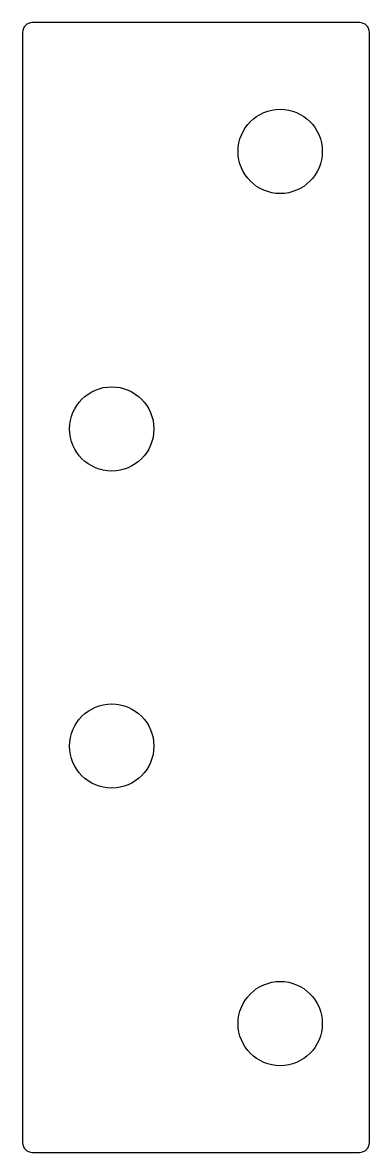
# Model space of a CAD drawing. Header units: millimetres. Extents: x 41 to 76, y 77 to 191.
import ezdxf

# ---------------------------------------------------------------- set-up
doc = ezdxf.new("R2010")
doc.units = ezdxf.units.MM
doc.layers.add('View', color=7, linetype='CONTINUOUS')

msp = doc.modelspace()

# ---------------------------------------------------------------- linework, layer by layer
at = {"layer": 'View'}
for p, q in [((74.78, 190.89), (41.78, 190.89)), ((40.78, 189.89), (40.78, 77.89)), ((75.78, 77.89), (75.78, 189.89)), ((41.78, 76.89), (74.78, 76.89))]:
    msp.add_line(p, q, dxfattribs=at)
for centre in [(66.78, 177.89), (49.78, 149.89), (49.78, 117.89), (66.78, 89.89)]:
    msp.add_circle(centre, 4.25, dxfattribs=at)
for centre, start, end in [((41.78, 189.89), 90, 180), ((74.78, 189.89), 0, 90), ((41.78, 77.89), 180, -90), ((74.78, 77.89), -90, 0)]:
    msp.add_arc(centre, 1, start, end, dxfattribs=at)

doc.saveas('drawing.dxf')
